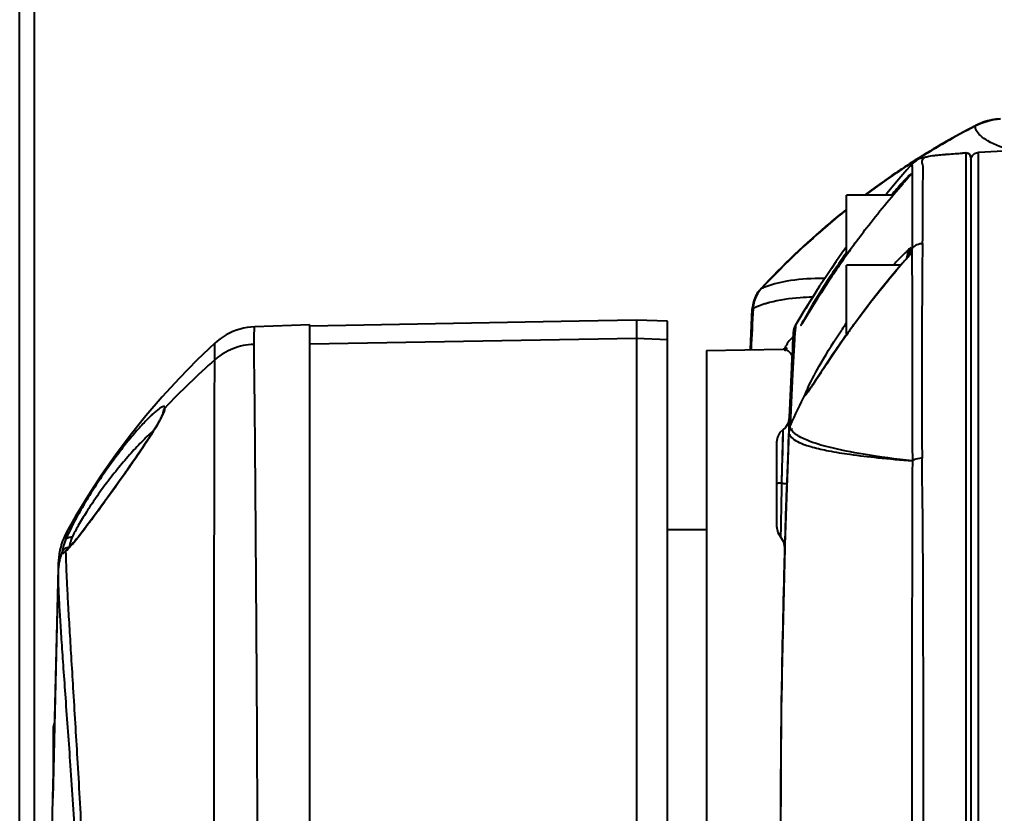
# Model space of a CAD drawing. Header units: millimetres. Extents: x 5828 to 6704, y 123 to 421.
# Drawn here: x 6469.715 to 6473.894, y 274.179 to 277.581 of the extents above; entities that cross this region are included whole.
import ezdxf

# ---------------------------------------------------------------- set-up
doc = ezdxf.new("R2010")
doc.units = ezdxf.units.MM
doc.layers.add('外形图', color=7, linetype='Continuous')
doc.layers.add('尺寸标注', color=7, linetype='Continuous')
doc.styles.add('微软雅黑', font='msyh.ttc', dxfattribs={"height": 1.5})
doc.dimstyles.new('尺寸标注_1_15比例', dxfattribs={"dimtxt": 1.5, "dimasz": 1.25, "dimexe": 0.5, "dimexo": 0.4, "dimgap": 0.5, "dimtad": 1, "dimdec": 1, "dimlfac": 15, "dimdsep": 46, "dimtxsty": '微软雅黑', "dimcen": 0.09, "dimadec": 0, "dimazin": 0, "dimtp": 0.01, "dimtm": 0.01, "dimtfac": 1, "dimtdec": 1, "dimtofl": 0, "dimtmove": 0, "dimatfit": 3, "dimfxl": 1, "dimtolj": 1, "dimarcsym": 0})

# ---------------------------------------------------------------- blocks, each defined once
blk = doc.blocks.new('*D786')
at = {"layer": 'Defpoints', "color": 0}
for p in [(6482.9394, 280.5658), (6469.7803, 267.5677), (6482.9394, 267.0011)]:
    blk.add_point(p, dxfattribs=at)
at = {"layer": '尺寸标注', "color": 0, "lineweight": -2}
for p, q in [((6469.7803, 267.9677), (6469.7803, 281.0658)), ((6482.9394, 267.4011), (6482.9394, 281.0658)), ((6471.0303, 280.5658), (6481.6894, 280.5658))]:
    blk.add_line(p, q, dxfattribs=at)
at = {"layer": '尺寸标注', "color": 0}
for points in [[(6471.0303, 280.7741), (6471.0303, 280.3574), (6469.7803, 280.5658)], [(6481.6894, 280.3574), (6481.6894, 280.7741), (6482.9394, 280.5658)]]:
    blk.add_solid(points, dxfattribs=at)
at = {"layer": '尺寸标注', "color": 0, "insert": (6476.3599, 281.8448), "char_height": 1.5, "attachment_point": 5, "style": '微软雅黑'}
blk.add_mtext('\\A1;197.4', dxfattribs=at)
blk = doc.blocks.new('*D787')
at = {"layer": 'Defpoints', "color": 0}
for p in [(6469.7154, 284.5485), (6483.0052, 255.7131), (6469.7154, 255.0651)]:
    blk.add_point(p, dxfattribs=at)
at = {"layer": '尺寸标注', "color": 0, "lineweight": -2}
for p, q in [((6469.7154, 255.4651), (6469.7154, 285.0485)), ((6483.0052, 256.1131), (6483.0052, 285.0485)), ((6481.7552, 284.5485), (6470.9654, 284.5485))]:
    blk.add_line(p, q, dxfattribs=at)
at = {"layer": '尺寸标注', "color": 0}
for points in [[(6470.9654, 284.7569), (6470.9654, 284.3402), (6469.7154, 284.5485)], [(6481.7552, 284.3402), (6481.7552, 284.7569), (6483.0052, 284.5485)]]:
    blk.add_solid(points, dxfattribs=at)
at = {"layer": '尺寸标注', "color": 0, "insert": (6476.3603, 285.8276), "char_height": 1.5, "attachment_point": 5, "style": '微软雅黑'}
blk.add_mtext('\\A1;199.3', dxfattribs=at)

msp = doc.modelspace()

# ---------------------------------------------------------------- linework, layer by layer
at = {"layer": '外形图', "color": 7, "linetype": 'Continuous'}
for p, q in [((6473.8087, 277.1244), (6473.8116, 277.1259)), ((6473.8088, 277.1242), (6473.8116, 277.1259)), ((6473.8092, 277.1235), (6473.8116, 277.1247)), ((6473.8093, 277.1233), (6473.8116, 277.1247)), ((6473.8116, 277.1255), (6473.8116, 277.1259)), ((6473.5413, 276.9699), (6473.5558, 276.9792)), ((6473.5432, 276.9671), (6473.558, 276.9758)), ((6473.5542, 276.9747), (6473.5432, 276.9647)), ((6473.5542, 276.9747), (6473.5536, 276.9743)), ((6473.7491, 277.0077), (6473.7474, 277.0076)), ((6473.7491, 277.0077), (6473.7566, 277.0082)), ((6473.7722, 277.0091), (6473.7711, 277.009)), ((6473.7726, 277.0091), (6473.7722, 277.0091)), ((6473.7726, 271.114), (6473.7726, 277.0091)), ((6473.7933, 276.9891), (6473.7933, 271.134)), ((6473.8255, 271.1113), (6473.8255, 277.0118)), ((6473.5186, 276.9365), (6473.476, 276.8865)), ((6473.5427, 276.9642), (6473.5186, 276.9365)), ((6473.5412, 276.9456), (6473.5408, 276.8732)), ((6473.5419, 276.9689), (6473.5444, 276.9705)), ((6473.5429, 276.9644), (6473.5427, 276.9642)), ((6473.5437, 276.9661), (6473.5464, 276.9676)), ((6473.5125, 276.8904), (6473.502, 276.8784)), ((6473.5007, 276.8832), (6473.4991, 276.8814)), ((6473.5023, 276.8849), (6473.5007, 276.8832)), ((6473.502, 276.8784), (6473.5023, 276.8787)), ((6473.5408, 276.8732), (6473.5408, 276.8303)), ((6473.2599, 276.5718), (6473.2599, 276.8282)), ((6473.4592, 276.8282), (6473.2599, 276.8282)), ((6473.5409, 276.8459), (6473.5408, 276.8303)), ((6473.5409, 276.8134), (6473.5409, 276.7975)), ((6473.5409, 276.7975), (6473.541, 276.7459)), ((6473.2599, 276.607), (6473.2405, 276.5797)), ((6473.2908, 276.6146), (6473.2763, 276.5946)), ((6473.5361, 276.5911), (6473.5361, 276.6046)), ((6473.2602, 276.5722), (6473.2451, 276.5507)), ((6473.2763, 276.5946), (6473.2602, 276.5722)), ((6473.5163, 276.5859), (6473.515, 276.5847)), ((6473.5214, 276.5908), (6473.5197, 276.5892)), ((6473.5225, 276.5625), (6473.529, 276.5699)), ((6473.5266, 276.5802), (6473.5267, 276.5834)), ((6473.5266, 276.5802), (6473.5266, 276.5673)), ((6473.529, 276.5699), (6473.5334, 276.575)), ((6473.5334, 276.575), (6473.5363, 276.5782)), ((6473.5337, 276.5755), (6473.5363, 276.5782)), ((6473.5363, 276.5782), (6473.5361, 276.5911)), ((6473.2393, 276.5423), (6473.2436, 276.5485)), ((6473.2599, 276.2297), (6473.2599, 276.5282)), ((6473.4927, 276.5282), (6473.2599, 276.5282)), ((6473.2164, 276.509), (6473.2188, 276.5126)), ((6473.4716, 276.5034), (6473.4741, 276.5064)), ((6472.9018, 276.4308), (6472.8955, 276.428)), ((6472.9031, 276.4303), (6472.8955, 276.428)), ((6473.1269, 276.41), (6473.1477, 276.4422)), ((6473.143, 276.4714), (6473.1427, 276.4714)), ((6473.1488, 276.4714), (6473.1427, 276.4714)), ((6473.1659, 276.47), (6473.143, 276.4714)), ((6473.1639, 276.4714), (6473.1488, 276.4714)), ((6473.5413, 276.4437), (6473.5413, 276.4392)), ((6472.8919, 276.4264), (6472.8936, 276.4282)), ((6472.8919, 276.4264), (6472.8937, 276.4281)), ((6472.8922, 276.4251), (6472.8943, 276.4275)), ((6473.1269, 276.41), (6473.0744, 276.3264)), ((6472.9293, 276.3678), (6472.9243, 276.3664)), ((6472.9293, 276.3678), (6472.9249, 276.3662)), ((6472.8479, 276.1666), (6472.8561, 276.3413)), ((6472.8486, 276.1666), (6472.8561, 276.3413)), ((6472.85, 276.1667), (6472.8585, 276.3424)), ((6472.8508, 276.1666), (6472.8585, 276.3424)), ((6473.0744, 276.3264), (6473.0409, 276.2708)), ((6473.1032, 276.3333), (6473.0763, 276.289)), ((6470.9599, 276.2729), (6470.7237, 276.2644)), ((6470.9599, 263.5243), (6470.9599, 276.2729)), ((6472.4933, 276.2887), (6472.3599, 276.2933)), ((6472.4933, 269.0588), (6472.4933, 276.2887)), ((6473.0409, 276.2708), (6473.0409, 276.2708)), ((6473.0409, 276.2705), (6473.0409, 276.2708)), ((6473.0763, 276.289), (6473.072, 276.2819)), ((6473.2855, 276.2654), (6473.2622, 276.2329)), ((6473.0311, 276.2313), (6473.0136, 275.816)), ((6473.0313, 276.2306), (6473.0309, 276.2263)), ((6473.0321, 276.2417), (6473.0311, 276.2311)), ((6473.0311, 276.2312), (6473.0311, 276.2311)), ((6473.0311, 276.2311), (6473.0311, 276.2311)), ((6473.0316, 276.2402), (6473.0312, 276.2311)), ((6473.0314, 276.2312), (6473.0313, 276.2306)), ((6473.0316, 276.2399), (6473.0314, 276.2342)), ((6473.0316, 276.2399), (6473.0314, 276.2342)), ((6473.0314, 276.2314), (6473.0314, 276.2313)), ((6473.0316, 276.2402), (6473.0316, 276.2399)), ((6473.0316, 276.2399), (6473.0318, 276.2389)), ((6473.0316, 276.2399), (6473.032, 276.2391)), ((6473.2595, 276.229), (6473.2636, 276.2346)), ((6470.5522, 276.1227), (6470.552, 276.1936)), ((6470.5522, 276.1227), (6470.5522, 276.1856)), ((6470.9599, 276.1914), (6472.3599, 276.2151)), ((6472.3599, 276.2151), (6472.4933, 276.2105)), ((6473.03, 276.2114), (6473.0279, 276.1628)), ((6473.0303, 276.2121), (6473.03, 276.2116)), ((6473.0305, 276.2195), (6473.0301, 276.2192)), ((6473.0369, 276.211), (6473.0326, 276.1386)), ((6473.0369, 276.2154), (6473.0341, 276.1675)), ((6472.6599, 276.1633), (6472.9884, 276.169)), ((6472.6599, 276.1633), (6472.6599, 269.2931)), ((6472.9901, 276.169), (6472.9884, 276.169)), ((6472.9964, 276.176), (6472.9958, 276.175)), ((6472.9964, 276.1645), (6472.9958, 276.1637)), ((6473.0278, 276.1626), (6473.0159, 275.8743)), ((6473.0279, 276.1628), (6473.0243, 276.0895)), ((6473.0326, 276.1386), (6473.0258, 276.0066)), ((6473.0341, 276.1675), (6473.0303, 276.0945)), ((6473.0243, 276.0895), (6473.0148, 275.8773)), ((6473.0227, 276.0544), (6473.018, 275.9503)), ((6473.0303, 276.0945), (6473.0199, 275.8772)), ((6473.5417, 276.0678), (6473.5416, 276.0314)), ((6473.0258, 276.0066), (6473.0184, 275.8416)), ((6473.018, 275.9503), (6473.0123, 275.8165)), ((6470.3302, 275.8952), (6470.3301, 275.8948)), ((6473.0098, 275.852), (6472.9978, 275.8327)), ((6473.0147, 275.8744), (6473.0098, 275.852)), ((6473.0148, 275.8773), (6473.0123, 275.8165)), ((6473.0199, 275.8772), (6473.0184, 275.8416)), ((6472.9873, 275.8233), (6472.9819, 275.5939)), ((6472.9978, 275.8327), (6472.9873, 275.8233)), ((6473.0123, 275.816), (6472.993, 275.2527)), ((6473.0123, 275.8161), (6473.0123, 275.816)), ((6473.0125, 275.8199), (6473.0124, 275.8176)), ((6473.0183, 275.8416), (6473.0183, 275.8413)), ((6473.0184, 275.8416), (6473.0184, 275.8412)), ((6473.0222, 275.8259), (6473.022, 275.8262)), ((6473.0278, 275.8254), (6473.0276, 275.8258)), ((6472.9599, 275.7694), (6472.9599, 275.4096)), ((6472.9801, 275.5112), (6472.9782, 275.4092)), ((6472.9804, 275.5233), (6472.9801, 275.5105)), ((6473.0011, 275.5138), (6472.9985, 275.4115)), ((6473, 275.468), (6472.9979, 275.4083)), ((6472.6599, 275.3949), (6472.4933, 275.3949)), ((6472.9782, 275.4093), (6472.9774, 275.3646)), ((6472.9964, 275.3639), (6472.9954, 275.3353)), ((6472.9962, 275.3176), (6472.9825, 274.7756)), ((6472.9948, 275.3176), (6472.9941, 275.2962)), ((6472.9941, 275.2962), (6472.9836, 274.8589)), ((6469.8808, 275.2299), (6469.8581, 274.2449)), ((6469.8808, 275.2298), (6469.8609, 274.4115)), ((6469.881, 275.2356), (6469.8808, 275.2298)), ((6469.8808, 275.2298), (6469.8808, 275.2298)), ((6472.9836, 274.8589), (6472.9807, 274.6559)), ((6472.9825, 274.7756), (6472.9812, 274.6559)), ((6469.8599, 274.5422), (6469.8599, 274.3269)), ((6469.8609, 274.4115), (6469.8572, 274.245))]:
    msp.add_line(p, q, dxfattribs=at)
for points in [[(6473.7933, 276.9891), (6473.7903, 276.9996), (6473.7822, 277.007), (6473.7722, 277.0091)], [(6473.5412, 276.9456), (6473.5409, 276.9402), (6473.5414, 276.935), (6473.5411, 276.9286), (6473.5413, 276.9218), (6473.541, 276.9139), (6473.541, 276.9052), (6473.5409, 276.8954), (6473.5409, 276.8848), (6473.5408, 276.8732)], [(6473.5315, 276.9129), (6473.5316, 276.9129), (6473.53, 276.911), (6473.5265, 276.9067), (6473.5207, 276.9), (6473.5125, 276.8904)], [(6473.476, 276.8865), (6473.4346, 276.8364), (6473.4281, 276.8282)], [(6473.5409, 276.7975), (6473.541, 276.7807), (6473.5408, 276.7637), (6473.541, 276.7459)], [(6473.2405, 276.5797), (6473.2144, 276.5421), (6473.1953, 276.514), (6473.1809, 276.4926), (6473.1695, 276.4754), (6473.1601, 276.4612), (6473.1477, 276.4422)], [(6473.5337, 276.5755), (6473.4999, 276.5366), (6473.4517, 276.4801), (6473.4077, 276.4261), (6473.3699, 276.3781), (6473.3389, 276.3376), (6473.3111, 276.3004), (6473.2855, 276.2654)], [(6473.2451, 276.5507), (6473.2308, 276.5301), (6473.2174, 276.5106), (6473.2047, 276.4919), (6473.1929, 276.4741), (6473.1817, 276.4573), (6473.1712, 276.4412), (6473.1614, 276.4261), (6473.1522, 276.4117), (6473.1436, 276.3982), (6473.1356, 276.3855), (6473.1281, 276.3735), (6473.1211, 276.3624), (6473.1147, 276.3519), (6473.1032, 276.3333)], [(6470.7237, 276.2644), (6470.7075, 276.2634), (6470.6917, 276.2614), (6470.676, 276.2584), (6470.6605, 276.2545), (6470.6453, 276.2497), (6470.6304, 276.244), (6470.6159, 276.2374), (6470.6018, 276.23), (6470.5882, 276.2217), (6470.5751, 276.2127), (6470.5626, 276.2029), (6470.552, 276.1936)], [(6472.3599, 276.2933), (6472.1136, 276.289), (6470.9599, 276.2677)], [(6473.0409, 276.2707), (6473.0348, 276.2575), (6473.0316, 276.2401)], [(6473.072, 276.2819), (6473.0703, 276.2792), (6473.069, 276.2771), (6473.068, 276.2755), (6473.0673, 276.2745), (6473.0673, 276.2744)], [(6473.2622, 276.2329), (6473.2412, 276.2031), (6473.2221, 276.1755), (6473.2047, 276.1501), (6473.189, 276.1268), (6473.1747, 276.1055), (6473.1619, 276.0861), (6473.1306, 276.0388)], [(6470.552, 276.1936), (6470.4758, 276.1207), (6470.4, 276.0434), (6470.3271, 275.964), (6470.2571, 275.8826), (6470.1902, 275.7992), (6470.1263, 275.714), (6470.0656, 275.6272), (6470.0082, 275.539), (6469.9541, 275.4494), (6469.9174, 275.3843)], [(6470.5522, 276.1856), (6470.5521, 276.1916), (6470.552, 276.1936)], [(6473.0303, 276.2114), (6473.0292, 276.191), (6473.0278, 276.1628)], [(6472.9949, 276.1608), (6473.0039, 276.173), (6472.9901, 276.169)], [(6473.0278, 276.1628), (6473.0263, 276.132), (6473.0227, 276.0544)], [(6473.1306, 276.0388), (6473.1223, 276.0264), (6473.1151, 276.0155), (6473.1088, 276.0061), (6473.1033, 275.9981), (6473.0988, 275.9915), (6473.095, 275.9862), (6473.0921, 275.9823), (6473.0902, 275.9798), (6473.09, 275.9796)], [(6470.3301, 275.8948), (6470.3299, 275.8942), (6470.3296, 275.8931), (6470.3291, 275.8914), (6470.3283, 275.8893), (6470.3273, 275.8867), (6470.326, 275.8837), (6470.3245, 275.8802), (6470.3226, 275.8762), (6470.3204, 275.8718), (6470.3178, 275.8668), (6470.3149, 275.8614), (6470.3116, 275.8554), (6470.3079, 275.849), (6470.3038, 275.8419), (6470.2992, 275.8342), (6470.2941, 275.8258), (6470.2885, 275.8167), (6470.2822, 275.8068), (6470.2754, 275.7961), (6470.268, 275.7847), (6470.26, 275.7725), (6470.2515, 275.7597), (6470.2424, 275.7462), (6470.2328, 275.732), (6470.2227, 275.7172), (6470.212, 275.7017), (6470.2008, 275.6854), (6470.189, 275.6685), (6470.1765, 275.6507), (6470.1634, 275.6321), (6470.1508, 275.6142)], [(6473.0151, 275.8743), (6473.0103, 275.7689), (6473.0096, 275.748)], [(6472.9873, 275.8233), (6472.9747, 275.8112), (6472.9637, 275.7916), (6472.9599, 275.7694)], [(6472.9873, 275.8233), (6472.987, 275.8124), (6472.985, 275.7285)], [(6472.985, 275.7285), (6472.9834, 275.6642), (6472.9819, 275.5939)], [(6470.1508, 275.6142), (6470.1371, 275.5949), (6470.1225, 275.5745), (6470.108, 275.5542), (6470.0937, 275.5343), (6470.0796, 275.5148), (6470.0659, 275.4959), (6470.0525, 275.4776), (6470.0397, 275.46), (6470.0273, 275.4433), (6470.0155, 275.4275), (6470.0043, 275.4125), (6469.9938, 275.3986), (6469.9839, 275.3858), (6469.9748, 275.3741), (6469.9665, 275.3636), (6469.9589, 275.3542), (6469.9521, 275.346), (6469.946, 275.3387), (6469.9405, 275.3324), (6469.9357, 275.3271), (6469.9316, 275.3227), (6469.928, 275.3191), (6469.9251, 275.3163), (6469.9229, 275.3143), (6469.9215, 275.3131)], [(6472.9599, 275.4096), (6472.9657, 275.3824), (6472.9774, 275.3646)], [(6469.9174, 275.3843), (6469.9127, 275.3753), (6469.9079, 275.3653), (6469.9038, 275.3559), (6469.9003, 275.3468), (6469.8973, 275.3381), (6469.8946, 275.3296), (6469.8923, 275.3214), (6469.8903, 275.3134), (6469.8886, 275.3057), (6469.8871, 275.2982), (6469.8859, 275.2909), (6469.8848, 275.284), (6469.884, 275.2775), (6469.8833, 275.2712), (6469.8827, 275.2651), (6469.8822, 275.2591), (6469.8818, 275.2532), (6469.8815, 275.2474), (6469.8812, 275.2416), (6469.881, 275.2356)], [(6472.9774, 275.3646), (6472.9905, 275.3435), (6472.9949, 275.3176)], [(6469.9215, 275.3131), (6469.9208, 275.3126), (6469.9201, 275.3121), (6469.9196, 275.3117), (6469.9194, 275.3116)], [(6472.9961, 275.3176), (6472.9824, 274.7756), (6472.9806, 274.6559)], [(6472.993, 275.2527), (6472.9805, 274.6418), (6472.9766, 274.0615)], [(6469.8656, 274.5689), (6469.864, 274.5652), (6469.8622, 274.5596), (6469.861, 274.5539), (6469.8602, 274.5481), (6469.8599, 274.5422)]]:
    msp.add_lwpolyline(points, dxfattribs=at)
for centre, radius, start, end in [((6473.9311, 276.8957), 0.2594, 109.1431, 117.2126), ((6473.935, 276.8851), 0.2706, 101.2398, 109.1904), ((6473.9344, 276.887), 0.2676, 101.2086, 109.2645), ((6473.9329, 276.897), 0.2586, 93.2326, 101.2988), ((6473.9345, 276.8866), 0.268, 93.1627, 101.2001), ((6475.3342, 274.1742), 3.3212, 117.3441, 122.3752), ((6475.3444, 274.16), 3.3375, 117.3871, 122.2951), ((6475.3487, 274.1542), 3.3441, 117.3645, 122.2543), ((6473.9345, 276.8869), 0.2677, 109.2728, 117.3319), ((6473.8478, 277.1247), 0.0362, 178.6916, 179.9222), ((6474.6915, 259.3212), 17.7118, 92.10799, 92.8026), ((6475.3592, 274.137), 3.3642, 122.4629, 122.6909), ((6475.3548, 274.1431), 3.3573, 122.4544, 122.6306), ((6475.3544, 274.1438), 3.3565, 122.2904, 122.4544), ((6475.3587, 274.1379), 3.3632, 122.2496, 122.4629), ((6474.1462, 270.2848), 6.7347, 93.17996, 93.31659), ((6475.3571, 274.1396), 3.3615, 123.3243, 124.1507), ((6475.3614, 274.1337), 3.3682, 123.3312, 124.1633), ((6475.3489, 274.1506), 3.349, 123.3088, 124.1192), ((6475.3474, 274.1528), 3.3464, 122.6652, 123.3088), ((6475.3558, 274.1415), 3.3593, 122.6828, 123.3242), ((6475.3602, 274.1355), 3.366, 122.6909, 123.3312), ((6475.3506, 274.1481), 3.3521, 124.1195, 126.7883), ((6475.3628, 274.1317), 3.3707, 124.1636, 126.7481), ((6475.3583, 274.1378), 3.3637, 124.1508, 125.9831), ((6467.3931, 282.2058), 8.1056, 318.93128, 319.05465), ((6471.5441, 278.6038), 2.6096, 319.0646, 319.1965), ((6472.2633, 277.9829), 1.6595, 319.1951, 319.3671), ((6473.3277, 277.0782), 0.2625, 320.4209, 320.6492), ((6475.3588, 274.1372), 3.3645, 125.983, 126.7989), ((6475.715, 274.8839), 2.9833, 137.9678, 139.3014), ((6473.5148, 276.874), 0.0167, 138.9895, 146.1086), ((6475.3501, 274.1487), 3.3513, 128.6503, 129.4152), ((6475.3579, 274.1383), 3.363, 128.6217, 129.4032), ((6475.3507, 274.1458), 3.3521, 129.3933, 137.0922), ((6475.3494, 274.1495), 3.3502, 129.4152, 130.1431), ((6475.3571, 274.1393), 3.3618, 129.4032, 130.13), ((6475.3618, 274.1329), 3.3691, 128.6609, 129.3999), ((6475.3366, 274.1641), 3.3308, 130.1362, 137.1763), ((6475.3451, 274.1529), 3.3437, 130.1236, 137.1352), ((6476.259, 274.4433), 3.6775, 143.8142, 144.3442), ((6474.3854, 275.6878), 1.2498, 132.8092, 133.7378), ((6473.563, 276.5801), 0.0364, 144.6491, 158.7104), ((6473.5626, 276.5804), 0.036, 137.5468, 144.6108), ((6475.0833, 274.9106), 2.2883, 132.369, 132.5417), ((6476.1455, 274.5327), 3.5392, 144.6315, 145.213), ((6476.4144, 274.3321), 3.8686, 144.6411, 145.0454), ((6476.3621, 274.3692), 3.8045, 144.3424, 144.6411), ((6474.7565, 275.308), 1.7808, 135.2434, 136.7169), ((6474.6865, 275.3772), 1.6824, 135.0561, 135.2368), ((6474.6426, 275.4211), 1.6203, 134.4621, 135.059), ((6474.5734, 275.4915), 1.5216, 134.0752, 134.4608), ((6480.5812, 270.4012), 9.3695, 138.88341, 139.01126), ((6474.5126, 275.5544), 1.4341, 133.8164, 134.0065), ((6473.5687, 276.5691), 0.0476, 165.5781, 171.495), ((6473.5597, 276.5733), 0.0331, 174.8534, 179.9754), ((6473.5629, 276.5802), 0.0363, 165.8582, 174.8965), ((6473.5631, 276.5801), 0.0365, 158.7265, 165.8509), ((6473.5562, 276.5561), 0.0298, 132.0741, 141.6367), ((6474.831, 276.5679), 1.2917, 180.4699, 180.6209), ((6476.0698, 274.5852), 3.4471, 145.2111, 145.8658), ((6476.4185, 274.3291), 3.8737, 145.1568, 145.6902), ((6477.0081, 273.5017), 4.6387, 138.971, 139.6286), ((6475.8376, 276.5797), 2.2983, 180.644, 181.1021), ((6477.0534, 273.8939), 4.6635, 146.923, 149.1502), ((6472.992, 276.3342), 0.1361, 150.6464, 163.9245), ((6472.9935, 276.3357), 0.1351, 150.5088, 163.837), ((6472.9939, 276.3353), 0.1357, 138.5634, 150.4727), ((6472.9952, 276.3354), 0.1361, 138.5576, 150.373), ((6473.0236, 276.1403), 0.315, 114.2394, 114.7141), ((6472.9941, 276.3364), 0.1346, 137.1081, 138.5426), ((6472.9924, 276.3344), 0.1365, 164.0436, 176.2404), ((6472.9934, 276.3358), 0.135, 163.8748, 177.1849), ((6473.001, 276.0432), 0.3314, 112.7092, 115.276), ((6534.8185, 273.2223), 62.0375, 177.11675, 177.279657), ((6472.9943, 276.3342), 0.1384, 176.2142, 177.213), ((6472.9879, 276.0713), 0.3004, 115.5043, 116.0061), ((6477.0465, 273.8981), 4.6555, 149.1508, 149.3634), ((6472.1446, 276.8528), 1.089, 328.24, 328.6882), ((6469.8831, 278.2321), 3.738, 328.6409, 328.7657), ((6475.1429, 274.9673), 2.2963, 145.1128, 145.9863), ((6476.9859, 273.5868), 4.5681, 143.9948, 144.3651), ((6473.9848, 276.1516), 0.95, 175.2429, 176.1493), ((6477.0694, 273.5274), 4.6705, 144.6602, 145.1568), ((6474.8838, 275.029), 2.02, 143.5151, 144.4318), ((6477.005, 273.5732), 4.5915, 144.3654, 144.5737), ((6473.2142, 276.0558), 0.2488, 148.4809, 151.0959), ((6473.1764, 276.0788), 0.2045, 146.3187, 148.4625), ((6474.7922, 275.0923), 1.9086, 144.6364, 147.9095), ((6474.8755, 275.035), 2.0098, 144.4323, 144.6788), ((6473.2527, 276.0343), 0.2929, 151.2892, 151.9952), ((6472.5054, 273.893), 2.9643, 131.2184, 136.9633), ((6547.7551, 275.9908), 74.2135, 179.968629, 180.232291), ((6475.6689, 274.6544), 2.9043, 152.9148, 155.8719), ((6472.3839, 276.488), 0.8705, 324.9182, 325.7323), ((6471.6239, 277.0077), 1.7912, 325.6808, 326.0663), ((6470.3619, 275.894), 0.0319, 176.79, 178.6335), ((6516.1112, 274.0617), 43.1346, 177.66895, 178.43194), ((6817.8263, 274.5224), 344.2861, 179.805705, 180.076698), ((6496.2256, 275.064), 23.2498, 178.69381, 178.8679), ((6515.8235, 274.071), 42.8468, 177.96494, 178.24259), ((6469.9406, 275.2891), 0.0307, 128.5585, 154.4165), ((6469.9501, 275.3208), 0.021, 180.4593, 181.8235), ((6470.1367, 275.2053), 0.2562, 158.3378, 178.5221), ((6516.1186, 274.0615), 43.142, 178.43193, 179.22573), ((6516.1128, 274.0615), 43.1362, 179.22572, 179.99998), ((6516.1159, 274.0615), 43.1393, 179.24787, 179.51727), ((6777.1023, 267.3686), 307.3221, 178.717903, 181.207883)]:
    msp.add_arc(centre, radius, start, end, dxfattribs=at)
for points in [[(6473.9198, 277.1536), (6473.8825, 277.1516), (6473.8448, 277.1413), (6473.8116, 277.1241)], [(6473.5919, 276.9881), (6473.5786, 276.9877), (6473.5648, 276.9828), (6473.5542, 276.9747)], [(6473.7726, 277.0091), (6473.774, 277.0091), (6473.7755, 277.009), (6473.7769, 277.0087)], [(6473.7769, 277.0087), (6473.7788, 277.0084), (6473.7807, 277.0077), (6473.7824, 277.0068)], [(6473.7824, 277.0068), (6473.7856, 277.0052), (6473.7884, 277.0026), (6473.7903, 276.9996)], [(6473.7903, 276.9996), (6473.7915, 276.9976), (6473.7924, 276.9953), (6473.7929, 276.993)], [(6473.7929, 276.993), (6473.7931, 276.9917), (6473.7933, 276.9904), (6473.7933, 276.9891)], [(6473.8089, 277.0068), (6473.8138, 277.0098), (6473.8197, 277.0117), (6473.8255, 277.0118)], [(6473.4978, 276.8735), (6473.4979, 276.8756), (6473.4984, 276.8777), (6473.4992, 276.8797)], [(6473.4992, 276.8797), (6473.4996, 276.881), (6473.5003, 276.8822), (6473.501, 276.8833)], [(6473.5408, 276.8303), (6473.5409, 276.8246), (6473.5409, 276.819), (6473.5409, 276.8134)], [(6473.5361, 276.6046), (6473.5323, 276.6007), (6473.5291, 276.5962), (6473.5266, 276.5914)], [(6473.5863, 276.621), (6473.5699, 276.6204), (6473.5527, 276.6129), (6473.5412, 276.6012)], [(6473.5189, 276.5635), (6473.5183, 276.5609), (6473.5176, 276.5583), (6473.5168, 276.5557)], [(6473.5217, 276.5762), (6473.5208, 276.5719), (6473.52, 276.5677), (6473.5189, 276.5635)], [(6473.5243, 276.5774), (6473.5235, 276.5769), (6473.5226, 276.5765), (6473.5217, 276.5762)], [(6473.5266, 276.5914), (6473.5249, 276.5881), (6473.5236, 276.5846), (6473.5227, 276.581)], [(6473.5266, 276.5914), (6473.5273, 276.5916), (6473.528, 276.592), (6473.5285, 276.5926)], [(6473.5361, 276.5966), (6473.5309, 276.5913), (6473.5274, 276.5837), (6473.5267, 276.5763)], [(6472.8769, 276.4027), (6472.8667, 276.3846), (6472.8605, 276.3636), (6472.8595, 276.3429)], [(6472.8734, 276.401), (6472.8784, 276.4099), (6472.8845, 276.4184), (6472.8915, 276.4259)], [(6473.0409, 276.2705), (6473.0354, 276.2613), (6473.0322, 276.2505), (6473.0316, 276.2399)], [(6473.0831, 275.9768), (6473.0863, 275.9827), (6473.0917, 275.9878), (6473.0977, 275.9907)], [(6473.0184, 275.8416), (6473.0148, 275.8338), (6473.0127, 275.8252), (6473.0123, 275.8166)], [(6473.0184, 275.8412), (6473.0147, 275.8334), (6473.0126, 275.8247), (6473.0123, 275.8161)]]:
    msp.add_open_spline(points, degree=3, dxfattribs=at)
for points, knots in [([(6473.8163, 277.1059), (6473.8156, 277.1074), (6473.813, 277.1132), (6473.8117, 277.1195), (6473.8116, 277.1241)], [0, 0, 0, 0, 0.264626, 1, 1, 1, 1]), ([(6473.9683, 277.0183), (6473.9329, 277.0297), (6473.8854, 277.0471), (6473.8358, 277.0803), (6473.8206, 277.0974), (6473.8163, 277.1059)], [0, 0, 0, 0, 0.625555, 0.840024, 1, 1, 1, 1]), ([(6473.5863, 276.621), (6473.5867, 276.6782), (6473.5877, 276.7554), (6473.5869, 276.8481), (6473.5874, 276.8949), (6473.5893, 276.93), (6473.5884, 276.9552), (6473.5816, 276.9744), (6473.5884, 276.9845), (6473.5919, 276.9881)], [0, 0, 0, 0, 0.464158, 0.62743, 0.75232, 0.845083, 0.9116, 0.958961, 1, 1, 1, 1]), ([(6473.5919, 276.9881), (6473.5932, 276.9893), (6473.5974, 276.9913), (6473.6125, 276.9957), (6473.6266, 276.9975), (6473.6378, 276.9989)], [0, 0, 0, 0, 0.106711, 0.287467, 1, 1, 1, 1]), ([(6473.6378, 276.9989), (6473.64, 276.9992), (6473.6511, 277.0005), (6473.6621, 277.0015), (6473.671, 277.0022)], [0, 0, 0, 0, 0.200984, 1, 1, 1, 1]), ([(6473.671, 277.0022), (6473.676, 277.0027), (6473.702, 277.0048), (6473.7281, 277.0064), (6473.7491, 277.0077)], [0, 0, 0, 0, 0.193721, 1, 1, 1, 1]), ([(6473.7933, 276.9785), (6473.7933, 276.9841), (6473.7962, 276.9954), (6473.8042, 277.0038), (6473.8089, 277.0068)], [0, 0, 0, 0, 0.499923, 1, 1, 1, 1]), ([(6473.5427, 276.9643), (6473.5416, 276.963), (6473.5408, 276.9608), (6473.5401, 276.9578), (6473.541, 276.9558), (6473.5411, 276.9534), (6473.5402, 276.95), (6473.5411, 276.9473), (6473.5412, 276.9456)], [0, 0, 0, 0, 0.248753, 0.3667, 0.457569, 0.574033, 0.732923, 1, 1, 1, 1]), ([(6473.5023, 276.8849), (6473.5075, 276.8907), (6473.5145, 276.8984), (6473.5231, 276.9074), (6473.5273, 276.9118), (6473.5304, 276.9149), (6473.5326, 276.9172), (6473.534, 276.9181), (6473.5348, 276.9191), (6473.5355, 276.9187), (6473.5351, 276.9175), (6473.5336, 276.9153), (6473.5319, 276.9132), (6473.5307, 276.9118)], [0, 0, 0, 0, 0.415985, 0.55828, 0.665668, 0.743414, 0.795697, 0.827003, 0.842376, 0.849754, 0.862832, 0.899224, 1, 1, 1, 1]), ([(6473.5301, 276.911), (6473.5296, 276.9104), (6473.5271, 276.9074), (6473.5247, 276.9045), (6473.5227, 276.9022)], [0, 0, 0, 0, 0.200892, 1, 1, 1, 1]), ([(6473.2908, 276.6145), (6473.309, 276.6394), (6473.3767, 276.7296), (6473.4484, 276.8168), (6473.5023, 276.8787)], [0, 0, 0, 0, 0.272519, 1, 1, 1, 1]), ([(6473.541, 276.7459), (6473.5407, 276.7239), (6473.5415, 276.6756), (6473.541, 276.6274), (6473.5411, 276.6013)], [0, 0, 0, 0, 0.457704, 1, 1, 1, 1]), ([(6473.5412, 276.6012), (6473.541, 276.5997), (6473.5401, 276.5928), (6473.5397, 276.5859), (6473.5396, 276.5805)], [0, 0, 0, 0, 0.226074, 1, 1, 1, 1]), ([(6473.5863, 276.621), (6473.5854, 276.6139), (6473.5852, 276.5926), (6473.5849, 276.5468), (6473.584, 276.4735), (6473.5835, 276.3704), (6473.5833, 276.2393), (6473.5831, 276.013), (6473.5834, 275.8306), (6473.5836, 275.701)], [0, 0, 0, 0, 0.023388, 0.069204, 0.149721, 0.262371, 0.405244, 0.577368, 1, 1, 1, 1]), ([(6473.5266, 276.5802), (6473.5266, 276.5793), (6473.5256, 276.5782), (6473.5246, 276.5776), (6473.5243, 276.5774)], [0, 0, 0, 0, 0.672571, 1, 1, 1, 1]), ([(6473.5285, 276.5926), (6473.5286, 276.5927), (6473.5288, 276.5929), (6473.529, 276.5932), (6473.5291, 276.5933)], [0, 0, 0, 0, 0.508319, 1, 1, 1, 1]), ([(6473.5396, 276.5805), (6473.5395, 276.5789), (6473.5393, 276.5711), (6473.5393, 276.5634), (6473.5394, 276.5573)], [0, 0, 0, 0, 0.210212, 1, 1, 1, 1]), ([(6473.2165, 276.5195), (6473.2021, 276.4982), (6473.155, 276.4268), (6473.1103, 276.3538), (6473.081, 276.3017)], [0, 0, 0, 0, 0.30097, 1, 1, 1, 1]), ([(6473.5397, 276.5355), (6473.5398, 276.5293), (6473.5404, 276.4987), (6473.541, 276.4681), (6473.5413, 276.4437)], [0, 0, 0, 0, 0.203443, 1, 1, 1, 1]), ([(6473.0915, 276.314), (6473.0994, 276.327), (6473.1396, 276.3929), (6473.1815, 276.4578), (6473.2164, 276.509)], [0, 0, 0, 0, 0.197157, 1, 1, 1, 1]), ([(6473.2906, 276.2722), (6473.3054, 276.2926), (6473.3636, 276.3713), (6473.4246, 276.448), (6473.4716, 276.5034)], [0, 0, 0, 0, 0.257699, 1, 1, 1, 1]), ([(6473.1427, 276.4714), (6473.0964, 276.471), (6473.0145, 276.4652), (6472.9346, 276.4445), (6472.9018, 276.4308)], [0, 0, 0, 0, 0.565665, 1, 1, 1, 1]), ([(6473.5413, 276.4392), (6473.5416, 276.4149), (6473.5424, 276.2911), (6473.5418, 276.1673), (6473.5417, 276.0678)], [0, 0, 0, 0, 0.195982, 1, 1, 1, 1]), ([(6472.8943, 276.4275), (6472.8943, 276.4274), (6472.8943, 276.4273), (6472.8943, 276.4272), (6472.8943, 276.4272)], [0, 0, 0, 0, 0.443919, 1, 1, 1, 1]), ([(6473.1151, 276.3917), (6473.0972, 276.3911), (6473.0348, 276.3879), (6472.9724, 276.3792), (6472.9293, 276.3678)], [0, 0, 0, 0, 0.286039, 1, 1, 1, 1]), ([(6472.9243, 276.3664), (6472.9196, 276.3651), (6472.9023, 276.3601), (6472.8853, 276.354), (6472.873, 276.3489)], [0, 0, 0, 0, 0.266532, 1, 1, 1, 1]), ([(6472.8585, 276.3424), (6472.8585, 276.3423), (6472.8586, 276.3421), (6472.8588, 276.342), (6472.8589, 276.3419)], [0, 0, 0, 0, 0.43868, 1, 1, 1, 1]), ([(6470.7205, 276.189), (6470.7206, 276.1949), (6470.7208, 276.2059), (6470.7212, 276.2211), (6470.7216, 276.2341), (6470.7219, 276.2434), (6470.7222, 276.2497), (6470.7224, 276.2536), (6470.7226, 276.2568), (6470.7228, 276.2595), (6470.723, 276.2616), (6470.7232, 276.263), (6470.7234, 276.2639), (6470.7236, 276.2643), (6470.7237, 276.2644), (6470.7237, 276.2644)], [0, 0, 0, 0, 0.23289, 0.435122, 0.606552, 0.747096, 0.805758, 0.856668, 0.89982, 0.935211, 0.962843, 0.982733, 0.994942, 0.99826, 1, 1, 1, 1]), ([(6472.3599, 276.2933), (6472.3599, 276.2933), (6472.3599, 276.2932), (6472.3599, 276.293), (6472.36, 276.2926), (6472.36, 276.292), (6472.36, 276.2913), (6472.36, 276.2901), (6472.3599, 276.2882), (6472.3599, 276.2854), (6472.3599, 276.282), (6472.3598, 276.278), (6472.3598, 276.2734), (6472.3598, 276.2682), (6472.3598, 276.2601), (6472.3598, 276.2484), (6472.3599, 276.2325), (6472.3599, 276.2212), (6472.3599, 276.2151)], [0, 0, 0, 0, 0.001128, 0.004135, 0.009098, 0.016027, 0.024923, 0.035785, 0.063397, 0.098841, 0.142097, 0.193142, 0.251959, 0.318526, 0.392826, 0.564553, 0.766997, 1, 1, 1, 1]), ([(6473.0409, 276.2705), (6473.0415, 276.2693), (6473.0412, 276.265), (6473.0408, 276.2571), (6473.0394, 276.245), (6473.0385, 276.2357), (6473.0381, 276.2304)], [0, 0, 0, 0, 0.100036, 0.300422, 0.601143, 1, 1, 1, 1]), ([(6473.081, 276.3017), (6473.0791, 276.2981), (6473.0755, 276.2917), (6473.071, 276.2835), (6473.0673, 276.2766), (6473.066, 276.2739), (6473.0641, 276.2701), (6473.0662, 276.2723), (6473.0675, 276.2749), (6473.0695, 276.2778), (6473.0706, 276.2796)], [0, 0, 0, 0, 0.264638, 0.476311, 0.631116, 0.727275, 0.765306, 0.78649, 0.864689, 1, 1, 1, 1]), ([(6473.0309, 276.2263), (6473.0308, 276.2253), (6473.0304, 276.2203), (6473.0302, 276.2153), (6473.03, 276.2114)], [0, 0, 0, 0, 0.217907, 1, 1, 1, 1]), ([(6473.0939, 276.0015), (6473.1113, 276.0383), (6473.1573, 276.1234), (6473.2083, 276.2056), (6473.2395, 276.2519)], [0, 0, 0, 0, 0.422126, 1, 1, 1, 1]), ([(6470.7205, 276.1891), (6470.7051, 276.1885), (6470.6743, 276.1848), (6470.6299, 276.1716), (6470.5885, 276.1511), (6470.5637, 276.1328), (6470.5522, 276.1228)], [0, 0, 0, 0, 0.250817, 0.501248, 0.751036, 1, 1, 1, 1]), ([(6470.7246, 263.7154), (6470.7248, 263.7888), (6470.7254, 263.9357), (6470.7259, 264.156), (6470.7261, 264.3764), (6470.7263, 264.67), (6470.7265, 265.0367), (6470.7259, 265.4765), (6470.7242, 265.9157), (6470.7224, 266.3541), (6470.7213, 266.7914), (6470.7206, 267.2273), (6470.7196, 267.6615), (6470.7184, 268.0935), (6470.7179, 268.5228), (6470.718, 268.8785), (6470.7182, 269.1612), (6470.7185, 269.3716), (6470.7191, 269.5808), (6470.7204, 269.7885), (6470.722, 269.9607), (6470.7231, 270.0977), (6470.7237, 270.1999), (6470.7243, 270.3017), (6470.7247, 270.4031), (6470.7252, 270.504), (6470.7259, 270.6042), (6470.7268, 270.7039), (6470.7279, 270.803), (6470.7291, 270.9017), (6470.731, 271.0333), (6470.7335, 271.1993), (6470.7364, 271.4013), (6470.7367, 271.5726), (6470.7366, 271.7121), (6470.7365, 271.8185), (6470.7366, 271.9257), (6470.737, 272.0337), (6470.7376, 272.1423), (6470.7384, 272.2881), (6470.739, 272.4713), (6470.7389, 272.6918), (6470.7381, 272.9124), (6470.7372, 273.1322), (6470.7366, 273.3505), (6470.7361, 273.636), (6470.7358, 273.9827), (6470.7347, 274.3826), (6470.7327, 274.7567), (6470.7304, 275.0992), (6470.7282, 275.4047), (6470.7261, 275.6685), (6470.7243, 275.8862), (6470.7226, 276.0373), (6470.7213, 276.1327), (6470.7207, 276.1717), (6470.7205, 276.189)], [0, 0, 0, 0, 0.017662, 0.035329, 0.052994, 0.070651, 0.10594, 0.141203, 0.176422, 0.211574, 0.246637, 0.281591, 0.316412, 0.35106, 0.385488, 0.419648, 0.436612, 0.453485, 0.470255, 0.486911, 0.503446, 0.51167, 0.519865, 0.528028, 0.536157, 0.544245, 0.552284, 0.560273, 0.568215, 0.576122, 0.584016, 0.599875, 0.616028, 0.632614, 0.641061, 0.649592, 0.658192, 0.666851, 0.675561, 0.684315, 0.701927, 0.719624, 0.737332, 0.754981, 0.772503, 0.789832, 0.823641, 0.855872, 0.886017, 0.913615, 0.938241, 0.959501, 0.977052, 0.990617, 0.99584, 1, 1, 1, 1]), ([(6472.3599, 276.2151), (6472.3599, 276.2009), (6472.3598, 276.1786), (6472.3598, 276.1473), (6472.3599, 276.11), (6472.3601, 276.0579), (6472.36, 275.9888), (6472.3598, 275.9111), (6472.3599, 275.8412), (6472.3599, 275.7811), (6472.3599, 275.7329), (6472.3599, 275.6828), (6472.3599, 275.6121), (6472.36, 275.519), (6472.3599, 275.4019), (6472.3599, 275.2777), (6472.3599, 275.1468), (6472.3599, 275.0095), (6472.36, 274.8664), (6472.36, 274.7176), (6472.3599, 274.5637), (6472.3599, 274.4049), (6472.36, 274.2417), (6472.3598, 274.0745), (6472.36, 273.9037), (6472.3599, 273.7298), (6472.3599, 273.5532), (6472.36, 273.3744), (6472.3599, 273.1938), (6472.36, 273.012), (6472.36, 272.8294), (6472.3598, 272.6769), (6472.36, 272.5549), (6472.3601, 272.4635), (6472.3597, 272.3722), (6472.359, 272.2812), (6472.3587, 272.2056), (6472.3588, 272.1452), (6472.3589, 272.1), (6472.3593, 272.0549), (6472.3601, 272.01), (6472.361, 271.9651), (6472.3624, 271.9056), (6472.3636, 271.8314), (6472.3634, 271.7722), (6472.3631, 271.7427)], [0, 0, 0, 0, 0.009486, 0.01499, 0.020997, 0.034501, 0.04996, 0.067333, 0.086581, 0.096893, 0.107657, 0.118865, 0.130511, 0.155082, 0.181303, 0.2091, 0.238394, 0.269103, 0.301143, 0.334429, 0.368878, 0.404405, 0.440922, 0.478341, 0.516564, 0.555491, 0.595016, 0.635034, 0.675438, 0.716125, 0.756992, 0.797934, 0.818397, 0.838838, 0.859242, 0.879595, 0.899886, 0.910004, 0.920103, 0.93018, 0.940235, 0.950266, 0.960272, 0.980199, 1, 1, 1, 1]), ([(6473.0301, 276.2192), (6473.028, 276.2176), (6473.0189, 276.2098), (6473.0115, 276.2001), (6473.0062, 276.1923)], [0, 0, 0, 0, 0.215811, 1, 1, 1, 1]), ([(6473.1101, 276.0078), (6473.1283, 276.0349), (6473.1696, 276.0981), (6473.2118, 276.1607), (6473.2363, 276.1958)], [0, 0, 0, 0, 0.433283, 1, 1, 1, 1]), ([(6473.0176, 276.1542), (6473.0155, 276.1564), (6473.008, 276.1637), (6472.9976, 276.1687), (6472.9901, 276.169)], [0, 0, 0, 0, 0.289398, 1, 1, 1, 1]), ([(6473.0273, 276.1415), (6473.0265, 276.1427), (6473.0235, 276.1471), (6473.0202, 276.1513), (6473.0176, 276.1542)], [0, 0, 0, 0, 0.266926, 1, 1, 1, 1]), ([(6470.5504, 263.7224), (6470.5499, 263.868), (6470.5503, 264.0865), (6470.5504, 264.3777), (6470.5504, 264.5961), (6470.5505, 264.8143), (6470.5507, 265.0324), (6470.551, 265.2504), (6470.5512, 265.5408), (6470.551, 265.9035), (6470.5507, 266.3379), (6470.5512, 266.7712), (6470.5523, 267.2032), (6470.553, 267.6335), (6470.5532, 268.0617), (6470.5535, 268.4874), (6470.5535, 268.8404), (6470.5532, 269.1211), (6470.5528, 269.3302), (6470.5523, 269.5382), (6470.5521, 269.7449), (6470.5524, 269.9503), (6470.5525, 270.1206), (6470.5521, 270.2562), (6470.5514, 270.3908), (6470.5505, 270.5248), (6470.5499, 270.6581), (6470.5495, 270.7573), (6470.5492, 270.8561), (6470.5487, 270.9874), (6470.5482, 271.1188), (6470.5482, 271.2507), (6470.5483, 271.3507), (6470.5485, 271.4519), (6470.5483, 271.5543), (6470.5478, 271.6579), (6470.5474, 271.7627), (6470.547, 271.8685), (6470.547, 272.011), (6470.5478, 272.1907), (6470.5488, 272.4077), (6470.549, 272.626), (6470.5484, 272.8447), (6470.5477, 273.0629), (6470.5473, 273.2798), (6470.5475, 273.564), (6470.5486, 273.9097), (6470.5496, 274.3091), (6470.55, 274.6834), (6470.5501, 275.0266), (6470.5504, 275.3333), (6470.5508, 275.5984), (6470.5514, 275.8176), (6470.5518, 275.9698), (6470.552, 276.066), (6470.5521, 276.1053), (6470.5522, 276.1227)], [0, 0, 0, 0, 0.035235, 0.052851, 0.070458, 0.088055, 0.105644, 0.123226, 0.140799, 0.175909, 0.21095, 0.2459, 0.280742, 0.315454, 0.350003, 0.384347, 0.418447, 0.435393, 0.452259, 0.469034, 0.485707, 0.502271, 0.518728, 0.526917, 0.535077, 0.551292, 0.559335, 0.567332, 0.575291, 0.583223, 0.599093, 0.607082, 0.615141, 0.623293, 0.631552, 0.639914, 0.648369, 0.656902, 0.665499, 0.682852, 0.700372, 0.717999, 0.73566, 0.753283, 0.770799, 0.788142, 0.822039, 0.854423, 0.884768, 0.912595, 0.937463, 0.958964, 0.976736, 0.990485, 0.995781, 1, 1, 1, 1]), ([(6473.0831, 275.9768), (6473.0826, 275.9756), (6473.0821, 275.9735), (6473.081, 275.9713), (6473.0818, 275.9695), (6473.0836, 275.9712), (6473.0854, 275.973), (6473.0884, 275.9768), (6473.092, 275.9817), (6473.0948, 275.9855), (6473.0963, 275.9877)], [0, 0, 0, 0, 0.13252, 0.209441, 0.238826, 0.28603, 0.384932, 0.53731, 0.742808, 1, 1, 1, 1]), ([(6473.0831, 275.9768), (6473.0837, 275.9783), (6473.087, 275.9866), (6473.0908, 275.9948), (6473.0939, 276.0015)], [0, 0, 0, 0, 0.17756, 1, 1, 1, 1]), ([(6470.3388, 275.916), (6470.3388, 275.9166), (6470.3388, 275.9178), (6470.3385, 275.9198), (6470.3377, 275.9215), (6470.3362, 275.9225), (6470.3349, 275.9228), (6470.3333, 275.9228), (6470.3308, 275.9224), (6470.3271, 275.9211), (6470.3222, 275.9185), (6470.3164, 275.9149), (6470.3099, 275.9102), (6470.3028, 275.9046), (6470.2951, 275.898), (6470.2869, 275.8906), (6470.2748, 275.8793), (6470.2589, 275.8634), (6470.239, 275.8423), (6470.2181, 275.819), (6470.1964, 275.7936), (6470.1742, 275.7666), (6470.1516, 275.7381), (6470.129, 275.7083), (6470.0986, 275.6669), (6470.0764, 275.6351), (6470.0619, 275.6135)], [0, 0, 0, 0, 0.004442, 0.008223, 0.014327, 0.017189, 0.02028, 0.02382, 0.027948, 0.038231, 0.051402, 0.067449, 0.086261, 0.107683, 0.131546, 0.157674, 0.185894, 0.247964, 0.316567, 0.390672, 0.469394, 0.551964, 0.637697, 0.725966, 0.816175, 1, 1, 1, 1]), ([(6470.1513, 275.6139), (6470.1626, 275.6298), (6470.1848, 275.6613), (6470.2174, 275.7082), (6470.2484, 275.7536), (6470.2767, 275.7964), (6470.298, 275.83), (6470.3126, 275.8548), (6470.3216, 275.871), (6470.3289, 275.8854), (6470.3343, 275.8976), (6470.3374, 275.9065), (6470.3386, 275.9124), (6470.3388, 275.9149), (6470.3388, 275.916)], [0, 0, 0, 0, 0.163775, 0.324684, 0.479689, 0.625059, 0.756011, 0.814235, 0.866488, 0.911882, 0.949587, 0.978988, 0.990511, 1, 1, 1, 1]), ([(6470.3388, 275.916), (6470.3363, 275.9133), (6470.3321, 275.9069), (6470.3303, 275.8995), (6470.3301, 275.8958)], [0, 0, 0, 0, 0.501387, 1, 1, 1, 1]), ([(6470.2921, 275.8226), (6470.2843, 275.8157), (6470.2683, 275.8008), (6470.235, 275.7679), (6470.1917, 275.7215), (6470.1398, 275.6606), (6470.1058, 275.6173), (6470.0889, 275.5949)], [0, 0, 0, 0, 0.102445, 0.214459, 0.459974, 0.724945, 1, 1, 1, 1]), ([(6473.0123, 275.816), (6473.0121, 275.8101), (6473.0167, 275.7959), (6473.0368, 275.7787), (6473.0699, 275.7623), (6473.1198, 275.7465), (6473.1898, 275.7309), (6473.2834, 275.716), (6473.4034, 275.7018), (6473.4927, 275.6938), (6473.5422, 275.6899)], [0, 0, 0, 0, 0.031778, 0.074632, 0.137663, 0.22853, 0.354087, 0.520761, 0.734691, 1, 1, 1, 1]), ([(6473.022, 275.8262), (6473.0214, 275.8274), (6473.0192, 275.8322), (6473.0182, 275.8374), (6473.0183, 275.8412)], [0, 0, 0, 0, 0.269647, 1, 1, 1, 1]), ([(6473.0392, 275.8066), (6473.0372, 275.8082), (6473.0308, 275.8138), (6473.025, 275.8205), (6473.0222, 275.8259)], [0, 0, 0, 0, 0.288851, 1, 1, 1, 1]), ([(6473.5422, 275.6899), (6473.4721, 275.6976), (6473.3525, 275.7131), (6473.2014, 275.7422), (6473.1029, 275.7709), (6473.0546, 275.7941), (6473.0392, 275.8066)], [0, 0, 0, 0, 0.407211, 0.695732, 0.885755, 1, 1, 1, 1]), ([(6473.5836, 275.701), (6473.5798, 275.701), (6473.5655, 275.6999), (6473.5512, 275.6955), (6473.5422, 275.6899)], [0, 0, 0, 0, 0.26159, 1, 1, 1, 1]), ([(6473.5899, 274.0616), (6473.5898, 274.3524), (6473.5898, 274.8988), (6473.5874, 275.4454), (6473.5836, 275.701)], [0, 0, 0, 0, 0.532106, 1, 1, 1, 1]), ([(6470.0619, 275.6135), (6470.046, 275.5899), (6470.0158, 275.5431), (6469.9746, 275.474), (6469.9447, 275.4189), (6469.925, 275.3787), (6469.9168, 275.3604), (6469.9131, 275.3517)], [0, 0, 0, 0, 0.282784, 0.554466, 0.799959, 0.906992, 1, 1, 1, 1]), ([(6469.923, 275.3116), (6469.926, 275.3147), (6469.9325, 275.3216), (6469.9469, 275.3379), (6469.9669, 275.3626), (6469.9932, 275.3965), (6470.0221, 275.435), (6470.0529, 275.4769), (6470.0964, 275.5368), (6470.1292, 275.5827), (6470.1513, 275.6139)], [0, 0, 0, 0, 0.03447, 0.074932, 0.171795, 0.286282, 0.414414, 0.55269, 0.698093, 1, 1, 1, 1]), ([(6470.0889, 275.5949), (6470.0734, 275.5743), (6470.0438, 275.5334), (6470.0032, 275.4726), (6469.9734, 275.4237), (6469.9538, 275.3878), (6469.9455, 275.3713), (6469.9418, 275.3636)], [0, 0, 0, 0, 0.281438, 0.552611, 0.798796, 0.90646, 1, 1, 1, 1]), ([(6472.9819, 275.5939), (6472.9788, 275.5939), (6472.9734, 275.5938), (6472.9671, 275.5936), (6472.9635, 275.5934), (6472.9615, 275.5933), (6472.9607, 275.5931), (6472.9599, 275.5931), (6472.9599, 275.593)], [0, 0, 0, 0, 0.421888, 0.737525, 0.850766, 0.932614, 0.982351, 1, 1, 1, 1]), ([(6472.9819, 275.5939), (6472.985, 275.5938), (6472.9903, 275.5935), (6472.9966, 275.5932), (6473.0003, 275.5929), (6473.0022, 275.5928), (6473.003, 275.5926), (6473.0038, 275.5926), (6473.0038, 275.5925)], [0, 0, 0, 0, 0.422314, 0.738208, 0.851497, 0.933321, 0.982913, 1, 1, 1, 1]), ([(6469.9131, 275.3517), (6469.9107, 275.346), (6469.9066, 275.3354), (6469.9021, 275.3208), (6469.8997, 275.3104), (6469.8988, 275.3038), (6469.8986, 275.3011), (6469.8986, 275.2998)], [0, 0, 0, 0, 0.34481, 0.62899, 0.848223, 0.932595, 1, 1, 1, 1]), ([(6469.9174, 275.3843), (6469.9171, 275.3837), (6469.9165, 275.3824), (6469.9156, 275.3788), (6469.9146, 275.3725), (6469.9137, 275.363), (6469.9133, 275.3558), (6469.9131, 275.3517)], [0, 0, 0, 0, 0.056834, 0.132294, 0.341638, 0.630702, 1, 1, 1, 1]), ([(6469.9131, 275.3517), (6469.9144, 275.3539), (6469.9179, 275.3578), (6469.9249, 275.3619), (6469.9331, 275.3639), (6469.9389, 275.3639), (6469.9418, 275.3636)], [0, 0, 0, 0, 0.230181, 0.472059, 0.729087, 1, 1, 1, 1]), ([(6469.9418, 275.3636), (6469.9397, 275.3589), (6469.936, 275.3502), (6469.9321, 275.3382), (6469.9298, 275.3286), (6469.9291, 275.323), (6469.9291, 275.3207)], [0, 0, 0, 0, 0.343451, 0.625236, 0.844155, 1, 1, 1, 1]), ([(6469.8986, 275.2998), (6469.8998, 275.3028), (6469.9031, 275.3085), (6469.9103, 275.3152), (6469.9193, 275.3195), (6469.9258, 275.3206), (6469.9291, 275.3207)], [0, 0, 0, 0, 0.247967, 0.497408, 0.748271, 1, 1, 1, 1]), ([(6469.8986, 275.2998), (6469.8986, 275.2989), (6469.8987, 275.2977), (6469.899, 275.2962), (6469.8994, 275.2953), (6469.8999, 275.2947), (6469.9007, 275.2942), (6469.9018, 275.2942), (6469.9029, 275.2946), (6469.9044, 275.2954), (6469.9066, 275.2969), (6469.9096, 275.2994), (6469.9117, 275.3013), (6469.9129, 275.3024)], [0, 0, 0, 0, 0.127484, 0.177014, 0.218291, 0.253211, 0.284916, 0.35423, 0.399193, 0.453242, 0.591788, 0.773592, 1, 1, 1, 1]), ([(6469.9129, 275.3024), (6469.9137, 275.303), (6469.9172, 275.3059), (6469.9205, 275.3091), (6469.923, 275.3116)], [0, 0, 0, 0, 0.218672, 1, 1, 1, 1]), ([(6469.9129, 275.3024), (6469.9134, 275.2824), (6469.9149, 275.2372), (6469.9184, 275.1616), (6469.9233, 275.0708), (6469.9294, 274.9654), (6469.9367, 274.846), (6469.9481, 274.6612), (6469.9639, 274.4018), (6469.9831, 274.0614), (6470.001, 273.6884), (6470.0156, 273.2921), (6470.0234, 272.9516), (6470.0263, 272.6749), (6470.0267, 272.467), (6470.0251, 272.2608), (6470.0216, 272.0574), (6470.0171, 271.8902), (6470.0125, 271.7588), (6470.0075, 271.6299), (6470.0021, 271.5015), (6469.9972, 271.3732), (6469.9929, 271.2441), (6469.9881, 271.0821), (6469.9826, 270.8872), (6469.9773, 270.6919), (6469.9722, 270.4959), (6469.9675, 270.2991), (6469.9616, 270.0356), (6469.9548, 269.7047), (6469.9479, 269.3058), (6469.9422, 268.9048), (6469.9376, 268.5016), (6469.9344, 268.0964), (6469.9324, 267.6893), (6469.9317, 267.2806), (6469.9323, 266.8703), (6469.9344, 266.4586), (6469.9378, 266.0457), (6469.9425, 265.6317), (6469.9486, 265.2168), (6469.9562, 264.8011), (6469.9639, 264.4543), (6469.9705, 264.1766), (6469.9759, 263.9682), (6469.9818, 263.7597), (6469.9883, 263.5512), (6469.9948, 263.3429), (6469.998, 263.204), (6469.9991, 263.1346)], [0, 0, 0, 0, 0.004925, 0.011154, 0.018642, 0.027338, 0.037187, 0.048124, 0.072971, 0.101222, 0.132155, 0.164999, 0.198957, 0.216097, 0.233207, 0.250186, 0.266932, 0.283338, 0.291389, 0.299349, 0.315138, 0.323048, 0.330995, 0.346973, 0.362992, 0.379041, 0.395146, 0.411314, 0.427537, 0.46012, 0.492889, 0.525847, 0.558977, 0.59227, 0.625714, 0.659296, 0.693005, 0.726831, 0.760761, 0.794779, 0.828873, 0.863032, 0.897242, 0.914361, 0.931487, 0.948623, 0.965764, 0.982904, 1, 1, 1, 1]), ([(6469.8808, 275.2298), (6469.8808, 275.2284), (6469.8806, 275.2224), (6469.8806, 275.2165), (6469.8806, 275.2119)], [0, 0, 0, 0, 0.23131, 1, 1, 1, 1]), ([(6469.8806, 275.2119), (6469.8806, 275.1948), (6469.8815, 275.1554), (6469.8845, 275.0883), (6469.8892, 275.0057), (6469.8955, 274.9081), (6469.9034, 274.796), (6469.916, 274.62), (6469.9342, 274.3699), (6469.9565, 274.0384), (6469.9775, 273.6714), (6469.9947, 273.2784), (6470.0037, 272.9392), (6470.0069, 272.6629), (6470.0072, 272.4553), (6470.0053, 272.2495), (6470.0011, 272.0471), (6469.9945, 271.8491), (6469.9859, 271.6552), (6469.9767, 271.4636), (6469.9684, 271.2719), (6469.9607, 271.0794), (6469.9534, 270.886), (6469.9464, 270.692), (6469.94, 270.497), (6469.9341, 270.3012), (6469.9268, 270.0386), (6469.9153, 269.5751), (6469.9032, 268.9079), (6469.8949, 268.1006), (6469.8928, 267.4227), (6469.894, 266.8769), (6469.8965, 266.4653), (6469.9004, 266.0524), (6469.9058, 265.6384), (6469.9129, 265.2235), (6469.9215, 264.8079), (6469.932, 264.3917), (6469.942, 264.0447), (6469.9511, 263.7668), (6469.9572, 263.5932), (6469.9624, 263.4542), (6469.9675, 263.3153), (6469.9711, 263.2112), (6469.973, 263.1418)], [0, 0, 0, 0, 0.004234, 0.009804, 0.016672, 0.024791, 0.03411, 0.044571, 0.068645, 0.096392, 0.127098, 0.159964, 0.194117, 0.211382, 0.228613, 0.245692, 0.2625, 0.278912, 0.294899, 0.310702, 0.32658, 0.342553, 0.358572, 0.374645, 0.390795, 0.407021, 0.423311, 0.456057, 0.522193, 0.589088, 0.656621, 0.69059, 0.72468, 0.758876, 0.793162, 0.827524, 0.861953, 0.896431, 0.930944, 0.94821, 0.965481, 0.974117, 0.982753, 1, 1, 1, 1])]:
    msp.add_open_spline(points, degree=3, knots=knots, dxfattribs=at)

# ---------------------------------------------------------------- dimensions: what is measured, and where the dimension line sits
at = {"layer": '尺寸标注'}
for base, p1, p2, picture, middle in [((6469.7154, 284.5485), (6483.0052, 255.7131), (6469.7154, 255.0651), '*D787', (6476.3603, 285.8276)), ((6482.9394, 280.5658), (6469.7803, 267.5677), (6482.9394, 267.0011), '*D786', (6476.3599, 281.8448))]:
    dim = msp.add_linear_dim(base=base, p1=p1, p2=p2, dimstyle='尺寸标注_1_15比例', dxfattribs=at)
    dim.commit()
    dim.dimension.update_dxf_attribs({"geometry": picture, "text_midpoint": middle})

doc.saveas('drawing.dxf')
